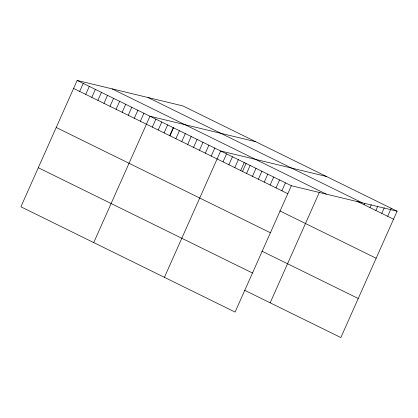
<?xml version="1.0" encoding="UTF-8"?>
<svg xmlns="http://www.w3.org/2000/svg" width="418" height="418" viewBox="0 0 418 418"><rect width="100%" height="100%" fill="white"/><g stroke="black" fill="none" stroke-linecap="round" stroke-linejoin="round"><path stroke-width="0.63" d="M397.1 211.205L182.906 105.932L77.152 80.444L20.9 206.795L235.094 312.068L291.346 185.723L397.1 211.205L340.848 337.556L244.457 290.181M79.671 91.406L83.224 83.428M85.742 94.39L89.29 86.411M91.808 97.373L95.361 89.395M97.88 100.357L101.428 92.378M103.946 103.34L107.499 95.361M110.018 106.324L113.565 98.345M116.084 109.302L119.637 101.323M122.155 112.285L125.703 104.307M128.221 115.269L131.774 107.29M134.293 118.252L137.841 110.274M140.359 121.236L143.912 113.257M93.726 242.592L149.978 116.241L255.732 141.723M152.319 127.114L155.872 119.135M158.208 130.008L161.761 122.03M164.102 132.903L167.649 124.925M169.603 135.808L173.292 127.521M169.99 135.798L173.543 127.819M175.879 138.692L179.432 130.714M181.773 141.587L185.32 133.608M187.661 144.482L191.214 136.503M193.55 147.376L197.103 139.398M199.443 150.271L202.991 142.292M205.332 153.166L208.885 145.187M211.221 156.066L214.774 148.087M164.41 277.333L220.662 150.982L326.416 176.464M223.003 161.855L226.556 153.876M228.892 164.749L232.445 156.771M234.785 167.644L238.333 159.666M240.674 170.539L244.227 162.56M242.43 171.599L246.118 163.313M246.563 173.433L250.116 165.455M252.456 176.328L256.004 168.349M258.345 179.223L261.898 171.244M264.233 182.117L267.786 174.139M270.127 185.012L273.675 177.033M276.016 187.907L279.569 179.928M281.904 190.801L285.457 182.823M270.164 302.815L319.441 192.134M364.094 204.705L364.606 203.566M369.987 207.6L371.257 204.752M375.876 210.494L377.653 206.508M381.765 213.394L384.304 207.694M387.658 216.289L391.211 208.31M148.009 97.519L362.202 202.793M357.134 201.283L393.547 219.184M112.055 88.856L326.244 194.13M77.152 80.444L291.346 185.723M73.605 88.423L287.798 193.701M279.767 210.871L376.158 258.246M56.211 127.485L270.404 232.763M261.851 251.119L358.236 298.494M38.294 167.733L252.482 273.006"/></g></svg>
